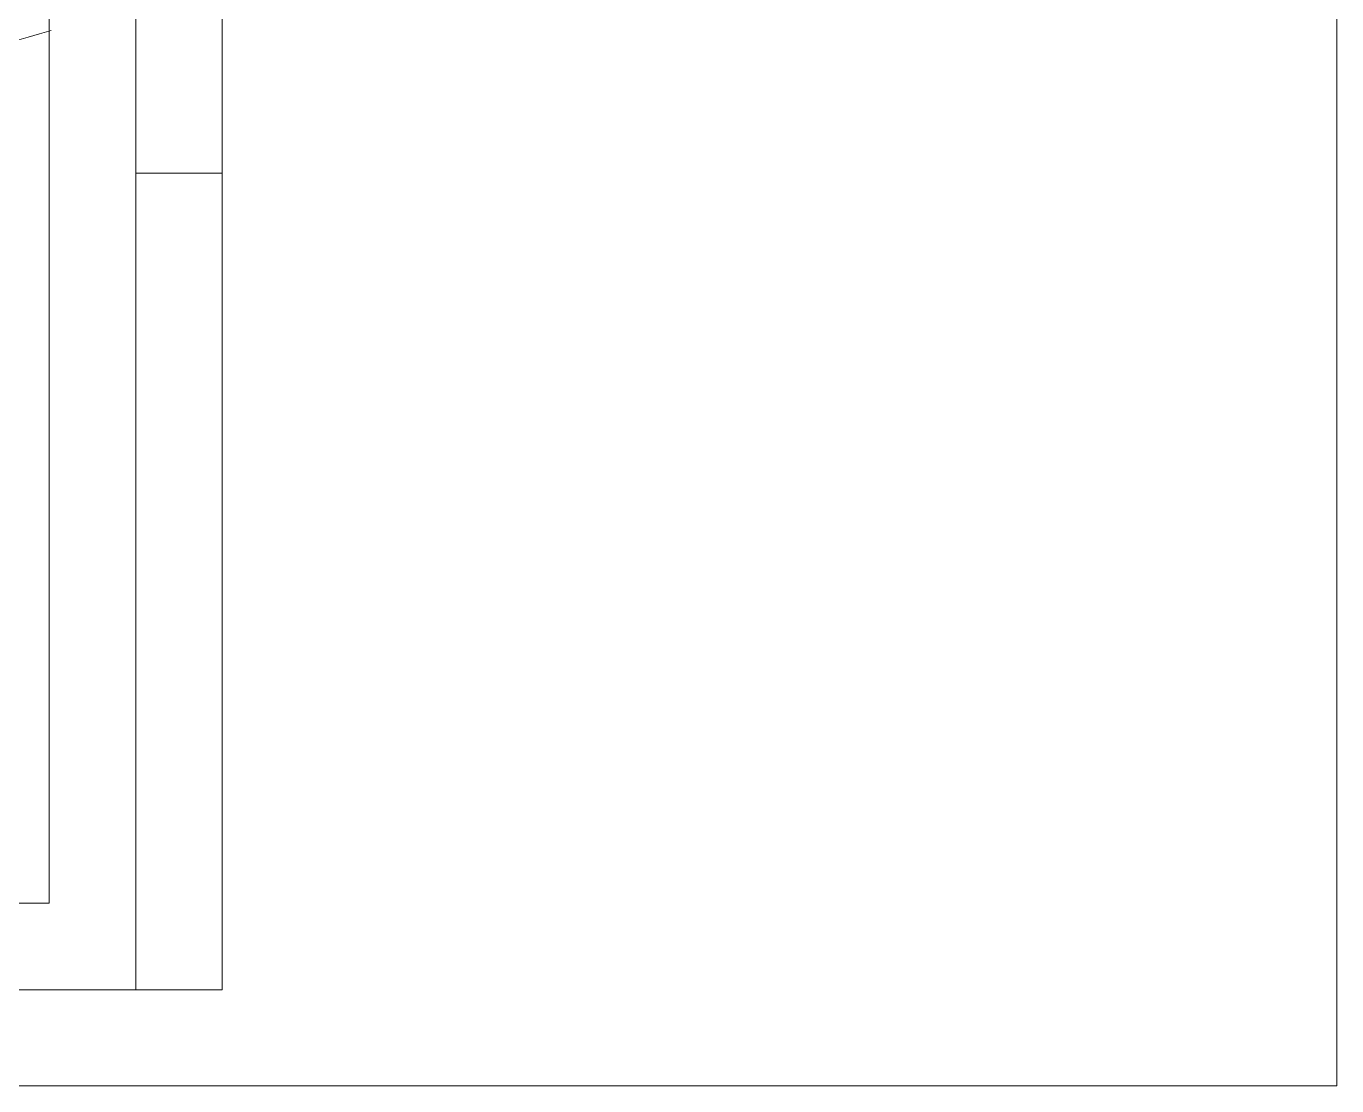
# Model space of a CAD drawing. Header units: millimetres. Extents: x 35540 to 832230, y -10956 to 416550.
# Drawn here: x 187348.7 to 187485.1, y 36007.5 to 36117.8 of the extents above; entities that cross this region are included whole.
import ezdxf

# ---------------------------------------------------------------- set-up
doc = ezdxf.new("R2010")
doc.units = ezdxf.units.MM
for name, color, linetype, lineweight in [('A-FLOR', 192, 'Continuous', 5), ('A-WALL', 113, 'Continuous', 5), ('Q-CASE', 31, 'Continuous', 5)]:
    doc.layers.add(name, color=color, linetype=linetype, lineweight=lineweight)

# ---------------------------------------------------------------- blocks, each defined once
blk = doc.blocks.new('DLN_Cat Ladder - 750x750x2500 _WDH_-14044057-2_F U_F_A_')
at = {"layer": 'Q-CASE'}
for p, q in [((-189.3, -600), (-189.3, -685)), ((-189.3, -699), (-189.3, -600)), ((-180.3, -600), (-189.3, -600)), ((-189.3, -600), (-180.3, -600)), ((-180.3, -699), (-180.3, -600)), ((-180.3, -600), (-105.3, -600)), ((-105.3, -600), (-180.3, -600)), ((-180.3, -600), (-180.3, -699)), ((-180.3, -600), (-180.3, -699)), ((-180.3, -685), (-180.3, -600)), ((-105.3, -600), (-180.3, -600)), ((-180.3, -600), (-180.3, -699)), ((-180.3, -699), (-180.3, -600)), ((-180.3, -600), (-105.3, -600)), ((-105.3, -609), (-171.3, -609)), ((-171.3, -609), (-171.3, -699)), ((-171.3, -708.8), (-171.3, -609)), ((-171.3, -609), (-105.3, -609)), ((-171.3, -708.8), (-171.3, -609)), ((-171.3, -609), (-105.3, -609)), ((-105.3, -609), (-171.3, -609)), ((-171.3, -609), (-171.3, -708.8)), ((-189.3, -685), (-189.3, -699)), ((-189.3, -685), (-180.3, -685)), ((-189.3, -685), (-180.3, -685)), ((-180.3, -699), (-180.3, -685)), ((-189.3, -699), (-189.3, -710.19)), ((-189.3, -749), (-189.3, -699)), ((-180.3, -699), (-180.3, -708.82)), ((-180.3, -699), (-180.3, -749)), ((-180.3, -708.82), (-180.3, -699)), ((-171.3, -708.85), (-171.3, -699))]:
    blk.add_line(p, q, dxfattribs=at)

msp = doc.modelspace()

# ---------------------------------------------------------------- linework, layer by layer
at = {"layer": 'A-FLOR'}
msp.add_arc((187322.11, 36213), 100, 241.8395, 286.976, dxfattribs=at)
at = {"layer": 'A-WALL', "color": 253, "lineweight": 20}
for p, q in [((187485.12, 37207.49), (187485.12, 36007.49)), ((187485.12, 36007.49), (186485.12, 36007.49))]:
    msp.add_line(p, q, dxfattribs=at)

# ---------------------------------------------------------------- block references
at = {"layer": 'Q-CASE', "rotation": 180}
msp.add_blockref('DLN_Cat Ladder - 750x750x2500 _WDH_-14044057-2_F U_F_A_', (187179.82, 35417.49), dxfattribs=at)

doc.saveas('drawing.dxf')
